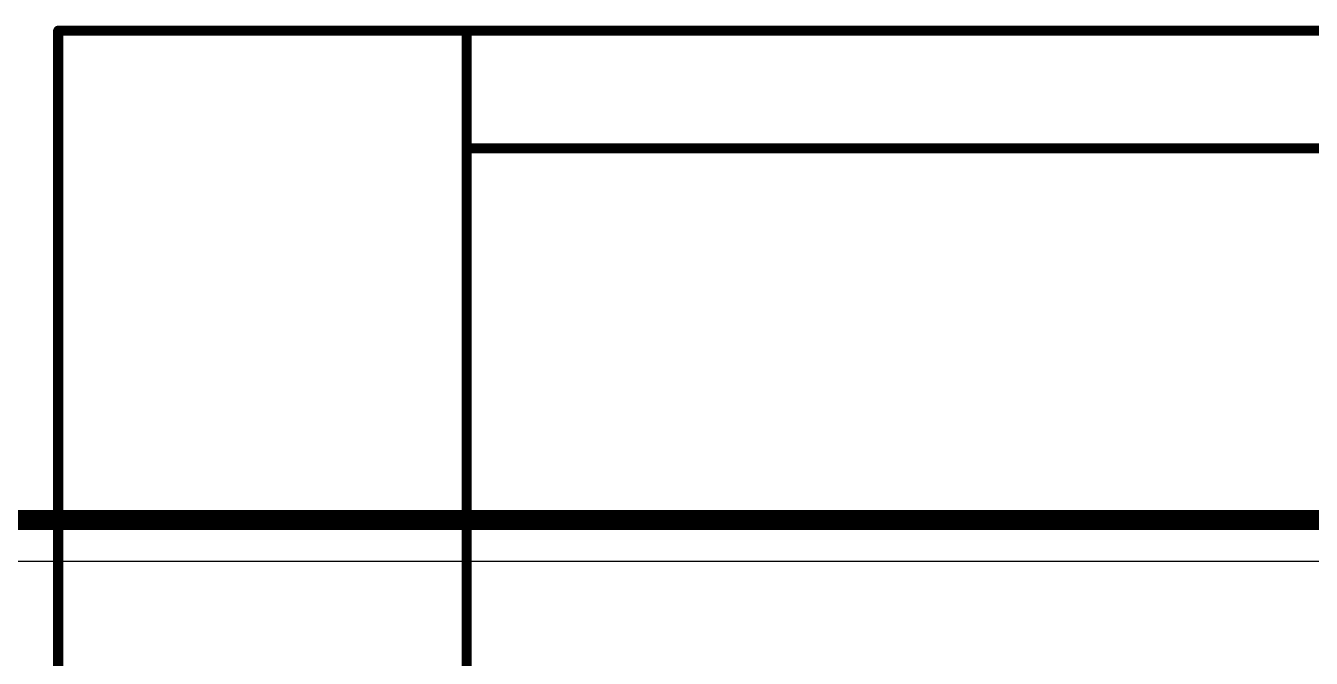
# Model space of a CAD drawing. Header units: inches. Extents: x -2 to 5376, y -4 to 5426.
# Drawn here: x 31.42 to 47.64, y 94.77 to 102.74 of the extents above; entities that cross this region are included whole.
import ezdxf

# ---------------------------------------------------------------- set-up
doc = ezdxf.new("R2010")
doc.units = ezdxf.units.IN
for name, color, linetype in [('Board Outline', 216, 'Continuous'), ('Bottom Layer', 5, 'Continuous'), ('Layer 1', 16, 'Continuous'), ('Layer 2', 76, 'Continuous'), ('Top Layer', 1, 'Continuous'), ('Top Overlay', 2, 'Continuous')]:
    doc.layers.add(name, color=color, linetype=linetype)

# ---------------------------------------------------------------- blocks, each defined once
blk = doc.blocks.new('DB2ERM_5_08_12P_GN_128')
at = {"layer": 'Top Overlay', "const_width": 0.127}
for points in [[(30.48, -10), (30.48, 2)], [(35.636, -10), (35.636, 2)], [(30.48, -8.516), (-30.48, -8.516)], [(35.636, -10), (-35.636, -10)]]:
    blk.add_lwpolyline(points, dxfattribs=at)
at = {"layer": 'Top Overlay', "const_width": 0.0635}
for points in [[(30.448, -8.516, 1), (30.512, -8.516, 1)], [(30.448, -10, 1), (30.512, -10, 1)], [(35.604, -10, 1), (35.668, -10, 1)], [(35.604, -10, 1), (35.668, -10, 1)]]:
    blk.add_lwpolyline(points, format="xyb", close=True, dxfattribs=at)

msp = doc.modelspace()

# ---------------------------------------------------------------- linework, layer by layer
at = {"layer": 'Board Outline', "const_width": 0.254}
msp.add_lwpolyline([(1.478, 96.509), (135.382, 96.509)], dxfattribs=at)
at = {"layer": 'Bottom Layer'}
msp.add_line((29.972, 95.991), (109.054, 95.991), dxfattribs=at)
at = {"layer": 'Layer 1'}
msp.add_line((3.797, 95.991), (109.054, 95.991), dxfattribs=at)
at = {"layer": 'Layer 2'}
msp.add_line((3.797, 95.991), (109.054, 95.991), dxfattribs=at)
at = {"layer": 'Top Layer'}
msp.add_line((24.765, 95.991), (107.265, 95.991), dxfattribs=at)

# ---------------------------------------------------------------- block references
at = {"rotation": 180}
msp.add_blockref('DB2ERM_5_08_12P_GN_128', (67.465, 92.679), dxfattribs=at)

doc.saveas('drawing.dxf')
